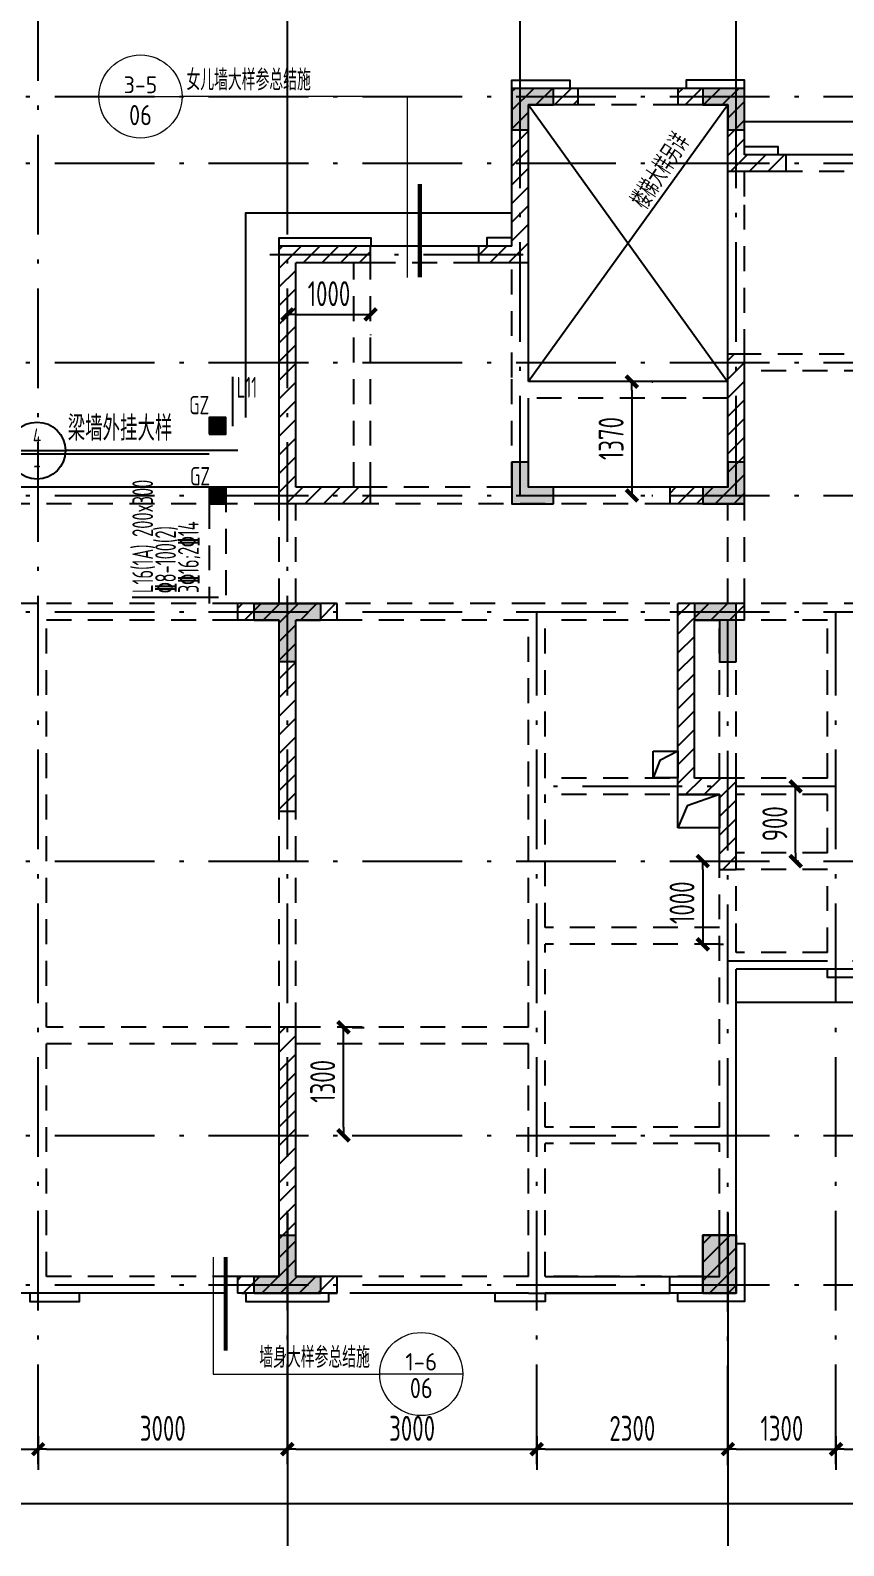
# Model space of a CAD drawing. Extents: x 580289 to 1106878, y -144605 to 78052.
# Drawn here: x 712625 to 722413, y -114162 to -95925 of the extents above; entities that cross this region are included whole.
import ezdxf
from ezdxf.enums import TextEntityAlignment as Align

# ---------------------------------------------------------------- set-up
doc = ezdxf.new("R2010")
doc.units = 0
doc.header["$LTSCALE"] = 100
doc.linetypes.add('2', pattern=[18.5, 12, -3, 0.5, -3])
doc.linetypes.add('3', pattern=[5, 3, -2])
doc.layers.get('0').update_dxf_attribs({"linetype": 'CONTINUOUS'})
doc.layers.get('Defpoints').update_dxf_attribs({"linetype": 'CONTINUOUS'})
for name, color, linetype in [('AXIS', 3, 'CONTINUOUS'), ('COLU', 7, 'CONTINUOUS'), ('DIM', 3, 'CONTINUOUS'), ('HATCH', 254, 'CONTINUOUS'), ('k开洞', 255, 'CONTINUOUS'), ('THIN', 7, 'CONTINUOUS'), ('xj', 6, 'CONTINUOUS'), ('垂直标注', 2, 'CONTINUOUS'), ('构造柱', 7, 'CONTINUOUS'), ('梁', 4, 'CONTINUOUS'), ('梁虚线', 134, '3'), ('水平标注', 2, 'CONTINUOUS'), ('网格', 253, '2'), ('零厚板', 7, 'CONTINUOUS')]:
    doc.layers.add(name, color=color, linetype=linetype)
doc.layers.add('DIM_IDEN', color=1, linetype='CONTINUOUS', lineweight=18)
doc.styles.add('_TCH_LABEL', font='tssdeng.shx', dxfattribs={"width": 0.7, "bigfont": 'tssdchn.shx'})
doc.styles.get("Standard").update_dxf_attribs({"font": 'tssdeng.shx', "width": 0.7, "bigfont": 'tssdchn.shx'})
doc.styles.add('TSSD_Dimension', font='Tssdeng.shx', dxfattribs={"width": 0.7, "bigfont": 'tssdchn.shx'})
doc.styles.add('TSSD_Label', font='Tssdeng.shx', dxfattribs={"width": 0.7, "bigfont": 'hztxt.shx'})
doc.styles.add('TSSD_Num', font='Tssdeng.shx', dxfattribs={"width": 0.7, "bigfont": 'hztxt.shx'})
doc.dimstyles.new('TSSD_100_100$0', dxfattribs={"dimtxt": 300, "dimasz": 100, "dimexe": 250, "dimexo": 250, "dimgap": 100, "dimtad": 1, "dimdec": 0, "dimzin": 0, "dimdsep": 46, "dimtxsty": 'TSSD_Dimension', "dimblk": '_TSDBK', "dimblk1": '_TSDBK', "dimblk2": '_TSDBK', "dimsah": 1, "dimcen": 0, "dimclrt": 7, "dimadec": 0, "dimazin": 0, "dimtfac": 1, "dimtdec": 0, "dimtix": 1, "dimtmove": 2, "dimatfit": 3, "dimldrblk": '_TSDBK', "dimfxl": 1, "dimtolj": 1, "dimtzin": 0, "dimarcsym": 0})
pattern_1 = [(45, (643439.41, 3472.82), (-112.2532, 112.2532), [])]

# ---------------------------------------------------------------- blocks, each defined once
blk = doc.blocks.new('_TSDBK')
blk.add_line((-1, 0), (0, 0))
at = {"const_width": 0.5}
blk.add_lwpolyline([(-0.7, -0.7), (0.7, 0.7)], dxfattribs=at)
blk = doc.blocks.new('*D1123')
at = {"layer": 'Defpoints', "color": 0}
for p in [(720682, -105924), (720682, -106924), (720717, -106924)]:
    blk.add_point(p, dxfattribs=at)
at = {"layer": 'DIM', "color": 0, "lineweight": -2}
for p, q in [((720932, -105924), (720967, -105924)), ((720717, -106024), (720717, -106824)), ((720932, -106924), (720967, -106924))]:
    blk.add_line(p, q, dxfattribs=at)
at = {"layer": 'DIM', "color": 0, "lineweight": -2, "xscale": 100, "yscale": 100, "zscale": 100}
for p, rotation in [((720717, -105924), 90), ((720717, -106924), 270)]:
    blk.add_blockref('_TSDBK', p, dxfattribs=dict(at, rotation=rotation))
at = {"layer": 'DIM', "color": 7, "insert": (720467, -106424), "char_height": 300, "attachment_point": 5, "rotation": 90, "style": 'TSSD_Dimension'}
blk.add_mtext('\\A1;1000', dxfattribs=at)
blk = doc.blocks.new('*D1124')
at = {"layer": 'Defpoints', "color": 0}
for p in [(721834, -105024), (721834, -105024), (721834, -105924)]:
    blk.add_point(p, dxfattribs=at)
at = {"layer": 'DIM', "color": 0, "lineweight": -2}
for p, q in [((721834, -105824), (721834, -105124)), ((722084, -105924), (722084, -105924))]:
    blk.add_line(p, q, dxfattribs=at)
at = {"layer": 'DIM', "color": 0, "lineweight": -2, "xscale": 100, "yscale": 100, "zscale": 100}
for p, rotation in [((721834, -105024), 90), ((721834, -105924), 270)]:
    blk.add_blockref('_TSDBK', p, dxfattribs=dict(at, rotation=rotation))
at = {"layer": 'DIM', "color": 7, "insert": (721584, -105474), "char_height": 300, "attachment_point": 5, "rotation": 90, "style": 'TSSD_Dimension'}
blk.add_mtext('\\A1;900', dxfattribs=at)
blk = doc.blocks.new('*D1125')
at = {"layer": 'Defpoints', "color": 0}
for p in [(716246, -107924), (716393, -107924), (716246, -109224)]:
    blk.add_point(p, dxfattribs=at)
at = {"layer": 'DIM', "color": 0, "lineweight": -2}
for p, q in [((716496, -107924), (716643, -107924)), ((716393, -109124), (716393, -108024)), ((716496, -109224), (716643, -109224))]:
    blk.add_line(p, q, dxfattribs=at)
at = {"layer": 'DIM', "color": 0, "lineweight": -2, "xscale": 100, "yscale": 100, "zscale": 100}
for p, rotation in [((716393, -107924), 90), ((716393, -109224), 270)]:
    blk.add_blockref('_TSDBK', p, dxfattribs=dict(at, rotation=rotation))
at = {"layer": 'DIM', "color": 7, "insert": (716143, -108574), "char_height": 300, "attachment_point": 5, "rotation": 90, "style": 'TSSD_Dimension'}
blk.add_mtext('\\A1;1300', dxfattribs=at)
blk = doc.blocks.new('*D1129')
at = {"layer": 'Defpoints', "color": 0}
for p in [(720682, -105924), (720682, -106924), (720717, -106924)]:
    blk.add_point(p, dxfattribs=at)
at = {"layer": 'DIM', "color": 0, "lineweight": -2}
for p, q in [((720932, -105924), (720967, -105924)), ((720717, -106024), (720717, -106824)), ((720932, -106924), (720967, -106924))]:
    blk.add_line(p, q, dxfattribs=at)
at = {"layer": 'DIM', "color": 0, "lineweight": -2, "xscale": 100, "yscale": 100, "zscale": 100}
for p, rotation in [((720717, -105924), 90), ((720717, -106924), 270)]:
    blk.add_blockref('_TSDBK', p, dxfattribs=dict(at, rotation=rotation))
at = {"layer": 'DIM', "color": 7, "insert": (720467, -106424), "char_height": 300, "attachment_point": 5, "rotation": 90, "style": 'TSSD_Dimension'}
blk.add_mtext('\\A1;1000', dxfattribs=at)
blk = doc.blocks.new('*D1130')
at = {"layer": 'Defpoints', "color": 0}
for p in [(721834, -105024), (721834, -105024), (721834, -105924)]:
    blk.add_point(p, dxfattribs=at)
at = {"layer": 'DIM', "color": 0, "lineweight": -2}
for p, q in [((721834, -105824), (721834, -105124)), ((722084, -105924), (722084, -105924))]:
    blk.add_line(p, q, dxfattribs=at)
at = {"layer": 'DIM', "color": 0, "lineweight": -2, "xscale": 100, "yscale": 100, "zscale": 100}
for p, rotation in [((721834, -105024), 90), ((721834, -105924), 270)]:
    blk.add_blockref('_TSDBK', p, dxfattribs=dict(at, rotation=rotation))
at = {"layer": 'DIM', "color": 7, "insert": (721584, -105474), "char_height": 300, "attachment_point": 5, "rotation": 90, "style": 'TSSD_Dimension'}
blk.add_mtext('\\A1;900', dxfattribs=at)
blk = doc.blocks.new('*D1131')
at = {"layer": 'Defpoints', "color": 0}
for p in [(716246, -107924), (716393, -107924), (716246, -109224)]:
    blk.add_point(p, dxfattribs=at)
at = {"layer": 'DIM', "color": 0, "lineweight": -2}
for p, q in [((716496, -107924), (716643, -107924)), ((716393, -109124), (716393, -108024)), ((716496, -109224), (716643, -109224))]:
    blk.add_line(p, q, dxfattribs=at)
at = {"layer": 'DIM', "color": 0, "lineweight": -2, "xscale": 100, "yscale": 100, "zscale": 100}
for p, rotation in [((716393, -107924), 90), ((716393, -109224), 270)]:
    blk.add_blockref('_TSDBK', p, dxfattribs=dict(at, rotation=rotation))
at = {"layer": 'DIM', "color": 7, "insert": (716143, -108574), "char_height": 300, "attachment_point": 5, "rotation": 90, "style": 'TSSD_Dimension'}
blk.add_mtext('\\A1;1300', dxfattribs=at)
blk = doc.blocks.new('*D1135')
at = {"layer": 'Defpoints', "color": 0}
for p in [(715719, -99334), (716719, -99334), (716719, -99345)]:
    blk.add_point(p, dxfattribs=at)
at = {"layer": 'DIM', "color": 0, "lineweight": -2}
for p, q in [((715819, -99345), (716619, -99345)), ((715719, -99584), (715719, -99595)), ((716719, -99584), (716719, -99595))]:
    blk.add_line(p, q, dxfattribs=at)
at = {"layer": 'DIM', "color": 0, "lineweight": -2, "xscale": 100, "yscale": 100, "zscale": 100, "rotation": 180}
blk.add_blockref('_TSDBK', (715719, -99345), dxfattribs=at)
at = {"layer": 'DIM', "color": 0, "lineweight": -2, "xscale": 100, "yscale": 100, "zscale": 100}
blk.add_blockref('_TSDBK', (716719, -99345), dxfattribs=at)
at = {"layer": 'DIM', "color": 7, "insert": (716219, -99095), "char_height": 300, "attachment_point": 5, "style": 'TSSD_Dimension'}
blk.add_mtext('\\A1;1000', dxfattribs=at)
blk = doc.blocks.new('*D1180')
at = {"layer": 'Defpoints', "color": 0}
for p in [(710919, -112593), (712719, -112593), (712719, -113000)]:
    blk.add_point(p, dxfattribs=at)
at = {"layer": 'DIM', "color": 0, "lineweight": -2}
for p, q in [((710919, -112843), (710919, -113250)), ((712719, -112843), (712719, -113250)), ((711019, -113000), (712619, -113000))]:
    blk.add_line(p, q, dxfattribs=at)
at = {"layer": 'DIM', "color": 0, "lineweight": -2, "xscale": 100, "yscale": 100, "zscale": 100, "rotation": 180}
blk.add_blockref('_TSDBK', (710919, -113000), dxfattribs=at)
at = {"layer": 'DIM', "color": 0, "lineweight": -2, "xscale": 100, "yscale": 100, "zscale": 100}
blk.add_blockref('_TSDBK', (712719, -113000), dxfattribs=at)
at = {"layer": 'DIM', "color": 7, "insert": (711819, -112750), "char_height": 300, "attachment_point": 5, "style": 'TSSD_Dimension'}
blk.add_mtext('\\A1;1800', dxfattribs=at)
blk = doc.blocks.new('*D1181')
at = {"layer": 'Defpoints', "color": 0}
for p in [(712719, -112593), (715719, -112593), (715719, -113000)]:
    blk.add_point(p, dxfattribs=at)
at = {"layer": 'DIM', "color": 0, "lineweight": -2}
for p, q in [((712719, -112843), (712719, -113250)), ((715719, -112843), (715719, -113250)), ((712819, -113000), (715619, -113000))]:
    blk.add_line(p, q, dxfattribs=at)
at = {"layer": 'DIM', "color": 0, "lineweight": -2, "xscale": 100, "yscale": 100, "zscale": 100, "rotation": 180}
blk.add_blockref('_TSDBK', (712719, -113000), dxfattribs=at)
at = {"layer": 'DIM', "color": 0, "lineweight": -2, "xscale": 100, "yscale": 100, "zscale": 100}
blk.add_blockref('_TSDBK', (715719, -113000), dxfattribs=at)
at = {"layer": 'DIM', "color": 7, "insert": (714219, -112750), "char_height": 300, "attachment_point": 5, "style": 'TSSD_Dimension'}
blk.add_mtext('\\A1;3000', dxfattribs=at)
blk = doc.blocks.new('*D1182')
at = {"layer": 'Defpoints', "color": 0}
for p in [(715719, -112593), (718719, -112593), (718719, -113000)]:
    blk.add_point(p, dxfattribs=at)
at = {"layer": 'DIM', "color": 0, "lineweight": -2}
for p, q in [((715719, -112843), (715719, -113250)), ((718719, -112843), (718719, -113250)), ((715819, -113000), (718619, -113000))]:
    blk.add_line(p, q, dxfattribs=at)
at = {"layer": 'DIM', "color": 0, "lineweight": -2, "xscale": 100, "yscale": 100, "zscale": 100, "rotation": 180}
blk.add_blockref('_TSDBK', (715719, -113000), dxfattribs=at)
at = {"layer": 'DIM', "color": 0, "lineweight": -2, "xscale": 100, "yscale": 100, "zscale": 100}
blk.add_blockref('_TSDBK', (718719, -113000), dxfattribs=at)
at = {"layer": 'DIM', "color": 7, "insert": (717219, -112750), "char_height": 300, "attachment_point": 5, "style": 'TSSD_Dimension'}
blk.add_mtext('\\A1;3000', dxfattribs=at)
blk = doc.blocks.new('*D1183')
at = {"layer": 'Defpoints', "color": 0}
for p in [(718719, -112593), (721019, -112593), (721019, -113000)]:
    blk.add_point(p, dxfattribs=at)
at = {"layer": 'DIM', "color": 0, "lineweight": -2}
for p, q in [((718719, -112843), (718719, -113250)), ((721019, -112843), (721019, -113250)), ((718819, -113000), (720919, -113000))]:
    blk.add_line(p, q, dxfattribs=at)
at = {"layer": 'DIM', "color": 0, "lineweight": -2, "xscale": 100, "yscale": 100, "zscale": 100, "rotation": 180}
blk.add_blockref('_TSDBK', (718719, -113000), dxfattribs=at)
at = {"layer": 'DIM', "color": 0, "lineweight": -2, "xscale": 100, "yscale": 100, "zscale": 100}
blk.add_blockref('_TSDBK', (721019, -113000), dxfattribs=at)
at = {"layer": 'DIM', "color": 7, "insert": (719869, -112750), "char_height": 300, "attachment_point": 5, "style": 'TSSD_Dimension'}
blk.add_mtext('\\A1;2300', dxfattribs=at)
blk = doc.blocks.new('*D1184')
at = {"layer": 'Defpoints', "color": 0}
for p in [(721019, -112593), (722319, -112593), (722319, -113000)]:
    blk.add_point(p, dxfattribs=at)
at = {"layer": 'DIM', "color": 0, "lineweight": -2}
for p, q in [((721019, -112843), (721019, -113250)), ((722319, -112843), (722319, -113250)), ((721119, -113000), (722219, -113000))]:
    blk.add_line(p, q, dxfattribs=at)
at = {"layer": 'DIM', "color": 0, "lineweight": -2, "xscale": 100, "yscale": 100, "zscale": 100, "rotation": 180}
blk.add_blockref('_TSDBK', (721019, -113000), dxfattribs=at)
at = {"layer": 'DIM', "color": 0, "lineweight": -2, "xscale": 100, "yscale": 100, "zscale": 100}
blk.add_blockref('_TSDBK', (722319, -113000), dxfattribs=at)
at = {"layer": 'DIM', "color": 7, "insert": (721669, -112750), "char_height": 300, "attachment_point": 5, "style": 'TSSD_Dimension'}
blk.add_mtext('\\A1;1300', dxfattribs=at)
blk = doc.blocks.new('*D1185')
at = {"layer": 'Defpoints', "color": 0}
for p in [(722319, -112593), (725319, -112593), (725319, -113000)]:
    blk.add_point(p, dxfattribs=at)
at = {"layer": 'DIM', "color": 0, "lineweight": -2}
for p, q in [((722319, -112843), (722319, -113250)), ((725319, -112843), (725319, -113250)), ((722419, -113000), (725219, -113000))]:
    blk.add_line(p, q, dxfattribs=at)
at = {"layer": 'DIM', "color": 0, "lineweight": -2, "xscale": 100, "yscale": 100, "zscale": 100, "rotation": 180}
blk.add_blockref('_TSDBK', (722319, -113000), dxfattribs=at)
at = {"layer": 'DIM', "color": 0, "lineweight": -2, "xscale": 100, "yscale": 100, "zscale": 100}
blk.add_blockref('_TSDBK', (725319, -113000), dxfattribs=at)
at = {"layer": 'DIM', "color": 7, "insert": (723819, -112750), "char_height": 300, "attachment_point": 5, "style": 'TSSD_Dimension'}
blk.add_mtext('\\A1;3000', dxfattribs=at)
blk = doc.blocks.new('*D1187')
at = {"layer": 'Defpoints', "color": 0}
for p in [(725919, -113380), (676719, -113499), (725919, -113655)]:
    blk.add_point(p, dxfattribs=at)
at = {"layer": 'DIM', "color": 0, "lineweight": -2}
for p, q in [((676719, -113749), (676719, -113905)), ((676819, -113655), (725819, -113655)), ((725919, -113630), (725919, -113905))]:
    blk.add_line(p, q, dxfattribs=at)
at = {"layer": 'DIM', "color": 0, "lineweight": -2, "xscale": 100, "yscale": 100, "zscale": 100, "rotation": 180}
blk.add_blockref('_TSDBK', (676719, -113655), dxfattribs=at)
at = {"layer": 'DIM', "color": 0, "lineweight": -2, "xscale": 100, "yscale": 100, "zscale": 100}
blk.add_blockref('_TSDBK', (725919, -113655), dxfattribs=at)
at = {"layer": 'DIM', "color": 7, "insert": (701319, -113405), "char_height": 300, "attachment_point": 5, "style": 'TSSD_Dimension'}
blk.add_mtext('\\A1;49200', dxfattribs=at)
blk = doc.blocks.new('*D1119')
at = {"layer": 'Defpoints', "color": 0}
for p in [(719855, -100154), (719855, -101523), (719864, -101523)]:
    blk.add_point(p, dxfattribs=at)
at = {"layer": 'DIM', "color": 0, "lineweight": -2}
for p, q in [((719864, -100254), (719864, -101423)), ((720105, -100154), (720114, -100154)), ((720105, -101523), (720114, -101523))]:
    blk.add_line(p, q, dxfattribs=at)
at = {"layer": 'DIM', "color": 0, "lineweight": -2, "xscale": 100, "yscale": 100, "zscale": 100}
for p, rotation in [((719864, -100154), 90), ((719864, -101523), 270)]:
    blk.add_blockref('_TSDBK', p, dxfattribs=dict(at, rotation=rotation))
at = {"layer": 'DIM', "color": 7, "insert": (719614, -100838), "char_height": 300, "attachment_point": 5, "rotation": 90, "style": 'TSSD_Dimension'}
blk.add_mtext('\\A1;1370', dxfattribs=at)
blk = doc.blocks.new('ts_idx')
at = {"color": 0, "linetype": 'ByBlock', "lineweight": -2}
blk.add_line((-0.5, 0), (0.5, 0), dxfattribs=at)
blk.add_circle((0, 0), 0.5, dxfattribs=at)
at = {"color": 0, "linetype": 'ByBlock', "lineweight": -2, "style": 'TSSD_Num', "width": 0.7}
for tag, p in [('1', (0, 0.25)), ('A', (0, -0.25))]:
    blk.add_attdef(tag, text='', height=0.286, dxfattribs=at).set_placement(p, align=Align.MIDDLE_CENTER)

msp = doc.modelspace()

# ---------------------------------------------------------------- hatches: boundary and pattern name
h = msp.add_hatch()
h.set_pattern_fill('ANSI31', color=256, scale=50, style=0)
h.set_pattern_definition([(45, (701418.67, -103565), (-112.2532, 112.2532), [])])
h.paths.add_polyline_path([(687018.7, -107923.6), (686818.7, -107923.6), (686818.7, -110923.6), (686318.7, -110923.6), (686318.7, -111123.6), (686818.7, -111123.6), (687518.7, -111123.6), (687518.7, -110923.6), (687018.7, -110923.6)])
h.paths.add_polyline_path([(696618.7, -107923.6), (696418.7, -107923.6), (696418.7, -110923.6), (695918.7, -110923.6), (695918.7, -111123.6), (696418.7, -111123.6), (697118.7, -111123.6), (697118.7, -110923.6), (696618.7, -110923.6)])
h.paths.add_polyline_path([(706018.7, -110923.6), (705518.7, -110923.6), (705518.7, -111123.6), (706218.7, -111123.6), (706718.7, -111123.6), (706718.7, -110923.6), (706218.7, -110923.6), (706218.7, -107923.6), (706018.7, -107923.6)])
h.paths.add_polyline_path([(715818.7, -107923.6), (715618.7, -107923.6), (715618.7, -110923.6), (715118.7, -110923.6), (715118.7, -111123.6), (715818.7, -111123.6), (716318.7, -111123.6), (716318.7, -110923.6), (715818.7, -110923.6)])
at = {"layer": 'COLU'}
h = msp.add_hatch(dxfattribs=at)
h.set_pattern_fill('ANSI31', color=256, scale=50, style=0)
h.set_pattern_definition(pattern_1)
h.paths.add_polyline_path([(720718.7, -111123.6), (720718.7, -110423.6), (721118.7, -110423.6), (721118.7, -111123.6)])
h.paths.add_polyline_path([(725218.7, -100023.6), (725218.7, -99573.6), (726018.7, -99573.6), (726018.7, -100023.6)])
h.paths.add_polyline_path([(721718.7, -97623.6), (721718.7, -97423.6), (721218.7, -97423.6), (721218.7, -96623.6), (720418.7, -96623.6), (720418.7, -96823.6), (721018.7, -96823.6), (721018.7, -97623.6)])
h.paths.add_polyline_path([(719218.7, -96823.6), (719218.7, -96623.6), (718418.7, -96623.6), (718418.7, -98523.6), (718018.7, -98523.6), (718018.7, -98723.6), (718618.7, -98723.6), (718618.7, -96823.6)])
h.paths.add_polyline_path([(725218.7, -98323.6), (725418.7, -98323.6), (725418.7, -97423.6), (723718.7, -97423.6), (723718.7, -97623.6), (725218.7, -97623.6)])
h.paths.add_polyline_path([(720918.7, -106023.6), (721118.7, -106023.6), (721118.7, -104923.6), (720618.7, -104923.6), (720618.7, -103023.6), (721218, -103023.6), (721218, -102823.6), (720418.7, -102823.6), (720418.7, -105123.6), (720918.7, -105123.6)])
h.paths.add_polyline_path([(725418.7, -106023.6), (725418.7, -103023.6), (726018.7, -103023.6), (726018.7, -102123.6), (725818.7, -102123.6), (725818.7, -102823.6), (725218.7, -102823.6), (725218.7, -105823.6), (724518.7, -105823.6), (724518.7, -106023.6)])
h.paths.add_polyline_path([(721218.7, -99823.6), (721018.7, -99823.6), (721018.7, -101423.6), (720318.7, -101423.6), (720318.7, -101623.6), (721218.7, -101623.6)])
h = msp.add_hatch(dxfattribs=at)
h.set_pattern_fill('ANSI31', color=256, scale=50, style=0)
h.set_pattern_definition(pattern_1)
h.paths.add_polyline_path([(715618.7, -105323.6), (715818.7, -105323.6), (715818.7, -103023.6), (716318.7, -103023.6), (716318.7, -102823.6), (715618.7, -102823.6), (715118.7, -102823.6), (715118.7, -103023.6), (715618.7, -103023.6)])
h.paths.add_polyline_path([(715818.7, -101423.6), (715818.7, -98723.6), (716718.7, -98723.6), (716718.7, -98523.6), (715618.7, -98523.6), (715618.7, -101623.6), (716718.7, -101623.6), (716718.7, -101423.6)])
edge = h.paths.add_edge_path()
edge.add_line((711518.7, -103023.6), (711518.7, -102823.6))
edge.add_line((711518.7, -102823.6), (710818.7, -102823.6))
edge.add_line((711518.7, -103023.6), (711018.7, -103023.6))
edge.add_line((710818.7, -105323.6), (711018.7, -105323.6))
edge.add_line((711018.7, -105323.6), (711018.7, -103023.6))
edge.add_line((710818.7, -105323.6), (710818.7, -103023.6))
edge.add_line((710818.7, -102823.6), (710318.7, -102823.6))
edge.add_line((710818.7, -103023.6), (710318.7, -103023.6))
at = {"layer": 'HATCH'}
h = msp.add_hatch(color=256, dxfattribs=at)
h.paths.add_polyline_path([(681418.7, -97123.6), (681418.7, -96623.6), (681918.7, -96623.6), (681918.7, -96823.6), (681618.7, -96823.6), (681618.7, -97123.6)])
h.paths.add_polyline_path([(681918.7, -111123.6), (681918.7, -110423.6), (681518.7, -110423.6), (681518.7, -111123.6)])
h.paths.add_polyline_path([(721218.7, -97123.6), (721218.7, -96623.6), (720718.7, -96623.6), (720718.7, -96823.6), (721018.7, -96823.6), (721018.7, -97123.6)])
h.paths.add_polyline_path([(721218.7, -101623.6), (721218.7, -101123.6), (721018.7, -101123.6), (721018.7, -101423.6), (720718.7, -101423.6), (720718.7, -101623.6)])
h.paths.add_polyline_path([(721118.7, -103523.6), (721118.7, -102823.6), (720618.7, -102823.6), (720618.7, -103023.6), (720918.7, -103023.6), (720918.7, -103523.6)])
h.paths.add_polyline_path([(720718.7, -110423.6), (720718.7, -111123.6), (721118.7, -111123.6), (721118.7, -110423.6)])
h.paths.add_polyline_path([(718618.7, -97123.6), (718618.7, -96823.6), (718918.7, -96823.6), (718918.7, -96623.6), (718418.7, -96623.6), (718418.7, -97123.6)])
h.paths.add_polyline_path([(718918.7, -101623.6), (718918.7, -101423.6), (718618.7, -101423.6), (718618.7, -101123.6), (718418.7, -101123.6), (718418.7, -101623.6)])
h.paths.add_polyline_path([(701718.7, -111123.6), (701718.7, -110923.6), (701418.7, -110923.6), (701418.7, -110623.6), (701218.7, -110623.6), (701218.7, -110923.6), (700918.7, -110923.6), (700918.7, -111123.6)])
h.paths.add_polyline_path([(684218.7, -97123.6), (684218.7, -96623.6), (683718.7, -96623.6), (683718.7, -96823.6), (684018.7, -96823.6), (684018.7, -97123.6)])
h.paths.add_polyline_path([(684218.7, -101623.6), (684218.7, -101123.6), (684018.7, -101123.6), (684018.7, -101423.6), (683718.7, -101423.6), (683718.7, -101623.6)])
h.paths.add_polyline_path([(681918.7, -101623.6), (681918.7, -101423.6), (681618.7, -101423.6), (681618.7, -101123.6), (681418.7, -101123.6), (681418.7, -101623.6)])
h.paths.add_polyline_path([(681718.7, -103523.6), (681718.7, -103023.6), (682018.7, -103023.6), (682018.7, -102823.6), (681518.7, -102823.6), (681518.7, -103523.6)])
h.paths.add_polyline_path([(681918.7, -111123.6), (681918.7, -110423.6), (681518.7, -110423.6), (681518.7, -111123.6)], flags=16)
h.paths.add_polyline_path([(681918.7, -111123.6), (681918.7, -110423.6), (681518.7, -110423.6), (681518.7, -111123.6)], flags=17)
h.paths.add_polyline_path([(715818.7, -103523.6), (715618.7, -103523.6), (715618.7, -103023.6), (715318.7, -103023.6), (715318.7, -102823.6), (715818.7, -102823.6), (716118.7, -102823.6), (716118.7, -103023.6), (715818.7, -103023.6)])
h.paths.add_polyline_path([(711018.7, -103523.6), (710818.7, -103523.6), (710818.7, -103023.6), (710518.7, -103023.6), (710518.7, -102823.6), (711018.7, -102823.6), (711318.7, -102823.6), (711318.7, -103023.6), (711018.7, -103023.6)])
h.paths.add_polyline_path([(691818.7, -103523.6), (691618.7, -103523.6), (691618.7, -103023.6), (691318.7, -103023.6), (691318.7, -102823.6), (691818.7, -102823.6), (692118.7, -102823.6), (692118.7, -103023.6), (691818.7, -103023.6)])
h.paths.add_polyline_path([(715318.7, -111123.6), (715318.7, -110923.6), (715618.7, -110923.6), (715618.7, -110423.6), (715818.7, -110423.6), (715818.7, -110923.6), (716118.7, -110923.6), (716118.7, -111123.6), (715618.7, -111123.6)])
h.paths.add_polyline_path([(710518.7, -111123.6), (710518.7, -110923.6), (710818.7, -110923.6), (710818.7, -110423.6), (711018.7, -110423.6), (711018.7, -110923.6), (711318.7, -110923.6), (711318.7, -111123.6), (710818.7, -111123.6)])
h.paths.add_polyline_path([(705718.7, -111123.6), (705718.7, -110923.6), (706018.7, -110923.6), (706018.7, -110423.6), (706218.7, -110423.6), (706218.7, -110923.6), (706518.7, -110923.6), (706518.7, -111123.6), (706018.7, -111123.6)])
h.paths.add_polyline_path([(696118.7, -111123.6), (696118.7, -110923.6), (696418.7, -110923.6), (696418.7, -110423.6), (696618.7, -110423.6), (696618.7, -110923.6), (696918.7, -110923.6), (696918.7, -111123.6), (696418.7, -111123.6)])
h.paths.add_polyline_path([(691318.7, -111123.6), (691318.7, -110923.6), (691618.7, -110923.6), (691618.7, -110423.6), (691818.7, -110423.6), (691818.7, -110923.6), (692118.7, -110923.6), (692118.7, -111123.6), (691618.7, -111123.6)])
h.paths.add_polyline_path([(704768.7, -99223.6), (704768.7, -101423.6), (704368.7, -101423.6), (704368.7, -101623.6), (704968.7, -101623.6), (704968.7, -101123.6), (704968.7, -99023.6), (704368.7, -99023.6), (704368.7, -99223.6)])
h.paths.add_polyline_path([(697868.7, -101123.6), (697868.7, -99523.6), (697868.7, -99223.6), (698268.7, -99223.6), (698268.7, -99023.6), (697668.7, -99023.6), (697668.7, -101123.6), (697668.7, -101623.6), (698268.7, -101623.6), (698268.7, -101423.6), (697868.7, -101423.6)])
h.paths.add_polyline_path([(686518.7, -111123.6), (686518.7, -110923.6), (686818.7, -110923.6), (686818.7, -110423.6), (687018.7, -110423.6), (687018.7, -110923.6), (687318.7, -110923.6), (687318.7, -111123.6), (686818.7, -111123.6)])
h.paths.add_polyline_path([(706218.7, -103523.6), (706018.7, -103523.6), (706018.7, -102823.6), (706518.7, -102823.6), (706518.7, -103023.6), (706218.7, -103023.6)])
h.paths.add_polyline_path([(687018.7, -103523.6), (686818.7, -103523.6), (686818.7, -103023.6), (686518.7, -103023.6), (686518.7, -102823.6), (687018.7, -102823.6), (687318.7, -102823.6), (687318.7, -103023.6), (687018.7, -103023.6)])
h.paths.add_polyline_path([(696618.7, -103523.6), (696418.7, -103523.6), (696418.7, -103023.6), (696118.7, -103023.6), (696118.7, -102823.6), (696618.7, -102823.6)])
edge = h.paths.add_edge_path(flags=17)
edge.add_line((704768.7, -101123.6), (704768.7, -101423.6))
for points in [[(714978.7, -100583.8), (714778.7, -100583.8), (714778.7, -100783.8), (714978.7, -100783.8)], [(714978.7, -101423.6), (714778.7, -101423.6), (714778.7, -101623.6), (714978.7, -101623.6)]]:
    msp.add_hatch(color=256, dxfattribs=at).paths.add_polyline_path(points)

# ---------------------------------------------------------------- linework, layer by layer
at = {"layer": 'AXIS'}
for p, q in [((715718.7, -97523.6), (715718.7, -93523.6)), ((718518.7, -97523.6), (718518.7, -93523.6)), ((721118.7, -97523.6), (721118.7, -93523.6)), ((715718.7, -110161.8), (715718.7, -114161.8)), ((721018.7, -110161.8), (721018.7, -114161.8))]:
    msp.add_line(p, q, dxfattribs=at)
at = {"layer": 'COLU'}
for points in [[(718418.7, -98523.6), (718418.7, -96623.6)], [(719218.7, -96623.6), (718418.7, -96623.6)], [(719218.7, -96823.6), (719218.7, -96623.6)], [(721218.7, -96623.6), (720418.7, -96623.6)], [(720418.7, -96623.6), (720418.7, -96823.6)], [(721218.7, -97423.6), (721218.7, -96623.6)], [(718618.7, -98723.6), (718618.7, -96823.6)], [(719218.7, -96823.6), (718618.7, -96823.6)], [(721018.7, -96823.6), (720418.7, -96823.6)], [(721018.7, -97623.6), (721018.7, -96823.6)], [(721718.7, -97423.6), (721218.7, -97423.6)], [(721718.7, -97623.6), (721718.7, -97423.6)], [(721718.7, -97623.6), (721018.7, -97623.6)], [(716718.7, -98523.6), (715618.7, -98523.6)], [(715618.7, -101623.6), (715618.7, -98523.6)], [(716718.7, -98723.6), (716718.7, -98523.6)], [(718418.7, -98523.6), (718018.7, -98523.6)], [(718018.7, -98523.6), (718018.7, -98723.6)], [(716718.7, -98723.6), (715818.7, -98723.6)], [(715818.7, -101423.6), (715818.7, -98723.6)], [(718618.7, -98723.6), (718018.7, -98723.6)], [(721018.7, -101423.6), (721018.7, -99823.6)], [(721218.7, -99823.6), (721018.7, -99823.6)], [(721218.7, -101623.6), (721218.7, -99823.6)], [(716718.7, -101423.6), (715818.7, -101423.6)], [(716718.7, -101623.6), (716718.7, -101423.6)], [(721018.7, -101423.6), (720318.7, -101423.6)], [(720318.7, -101423.6), (720318.7, -101623.6)], [(716718.7, -101623.6), (715618.7, -101623.6)], [(721218.7, -101623.6), (720318.7, -101623.6)], [(715618.7, -102823.6), (715118.7, -102823.6)], [(715118.7, -102823.6), (715118.7, -103023.6)], [(715318.7, -102823.6), (715818.7, -102823.6)], [(715318.7, -103023.6), (715318.7, -102823.6)], [(716318.7, -102823.6), (715618.7, -102823.6)], [(715818.7, -102823.6), (716118.7, -102823.6)], [(716118.7, -102823.6), (716118.7, -103023.6)], [(716318.7, -103023.6), (716318.7, -102823.6)], [(720418.7, -105123.6), (720418.7, -102823.6)], [(721218, -102823.6), (720418.7, -102823.6)], [(721218, -103023.6), (721218, -102823.6)], [(715618.7, -103023.6), (715118.7, -103023.6)], [(715318.7, -103023.6), (715618.7, -103023.6)], [(715618.7, -105323.6), (715618.7, -103023.6)], [(715618.7, -103523.6), (715618.7, -103023.6)], [(716318.7, -103023.6), (715818.7, -103023.6)], [(715818.7, -105323.6), (715818.7, -103023.6)], [(715818.7, -103023.6), (716118.7, -103023.6)], [(715818.7, -103523.6), (715818.7, -103023.6)], [(720618.7, -104923.6), (720618.7, -103023.6)], [(721218, -103023.6), (720618.7, -103023.6)], [(715818.7, -103523.6), (715618.7, -103523.6)], [(721118.7, -104923.6), (720618.7, -104923.6)], [(721118.7, -106023.6), (721118.7, -104923.6)], [(720918.7, -105123.6), (720418.7, -105123.6)], [(720918.7, -106023.6), (720918.7, -105123.6)], [(715618.7, -105323.6), (715818.7, -105323.6)], [(720918.7, -106023.6), (721118.7, -106023.6)], [(715618.7, -110923.6), (715618.7, -107923.6)], [(715818.7, -107923.6), (715618.7, -107923.6)], [(715818.7, -110923.6), (715818.7, -107923.6)], [(715618.7, -110923.6), (715618.7, -110423.6)], [(715618.7, -110423.6), (715818.7, -110423.6)], [(715818.7, -110923.6), (715818.7, -110423.6)], [(715618.7, -110923.6), (715118.7, -110923.6)], [(715118.7, -110923.6), (715118.7, -111123.6)], [(715318.7, -110923.6), (715618.7, -110923.6)], [(715318.7, -111123.6), (715318.7, -110923.6)], [(716318.7, -110923.6), (715818.7, -110923.6)], [(715818.7, -110923.6), (716118.7, -110923.6)], [(716118.7, -110923.6), (716118.7, -111123.6)], [(716318.7, -111123.6), (716318.7, -110923.6)], [(715818.7, -111123.6), (715118.7, -111123.6)], [(715318.7, -111123.6), (715618.7, -111123.6)], [(715618.7, -111123.6), (716118.7, -111123.6)], [(716318.7, -111123.6), (715818.7, -111123.6)]]:
    msp.add_lwpolyline(points, dxfattribs=at)
for points in [[(718618.7, -97123.6), (718618.7, -96823.6), (718918.7, -96823.6), (718918.7, -96623.6), (718418.7, -96623.6), (718418.7, -97123.6)], [(721218.7, -97123.6), (721218.7, -96623.6), (720718.7, -96623.6), (720718.7, -96823.6), (721018.7, -96823.6), (721018.7, -97123.6)], [(718918.7, -101623.6), (718918.7, -101423.6), (718618.7, -101423.6), (718618.7, -101123.6), (718418.7, -101123.6), (718418.7, -101623.6)], [(721218.7, -101623.6), (721218.7, -101123.6), (721018.7, -101123.6), (721018.7, -101423.6), (720718.7, -101423.6), (720718.7, -101623.6)], [(721118.7, -103523.6), (721118.7, -102823.6), (720618.7, -102823.6), (720618.7, -103023.6), (720918.7, -103023.6), (720918.7, -103523.6)], [(720718.7, -111123.6), (720718.7, -110423.6), (721118.7, -110423.6), (721118.7, -111123.6)], [(720718.7, -110423.6), (720718.7, -111123.6), (721118.7, -111123.6), (721118.7, -110423.6)]]:
    msp.add_lwpolyline(points, close=True, dxfattribs=at)
at = {"layer": 'DIM_IDEN', "color": 3}
for p, q in [((713451, -96722.3), (714451, -96722.3)), ((717162.6, -96722.3), (714451, -96722.3)), ((717162.6, -98899.7), (717162.6, -96722.3)), ((714825.8, -110688.6), (714825.7, -112095.7)), ((714825.7, -112095.7), (716829.3, -112095.7)), ((717829.3, -112095.7), (716829.3, -112095.7))]:
    msp.add_line(p, q, dxfattribs=at)
at = {"layer": 'DIM_IDEN', "color": 3, "const_width": 50}
for points in [[(717312.6, -98899.7), (717312.6, -97774.4)], [(714975.8, -110688.6), (714975.7, -111813.8)]]:
    msp.add_lwpolyline(points, dxfattribs=at)
at = {"layer": 'DIM_IDEN', "color": 3}
for centre in [(713951, -96722.3), (717329.3, -112095.7)]:
    msp.add_circle(centre, 500, dxfattribs=at)
at = {"layer": 'THIN'}
msp.add_line((715122.3, -100983.1), (713048.5, -100983.1), dxfattribs=at)
at = {"layer": 'xj'}
for p, q in [((721218.7, -97023.6), (726418.7, -97023.6)), ((722218.7, -107623.6), (721118.7, -107623.6)), ((725818.7, -107623.6), (722218.7, -107623.6)), ((718818.7, -110923.6), (720318.7, -110923.6)), ((718818.7, -111123.6), (720318.7, -111123.6))]:
    msp.add_line(p, q, dxfattribs=at)
for points in [[(718418.7, -96623.6), (718418.7, -96523.6), (719118.7, -96523.6), (719118.7, -96623.6)], [(721218.7, -96623.6), (721218.7, -96523.6), (720518.7, -96523.6), (720518.7, -96623.6)], [(721218.7, -97423.6), (721218.7, -97323.6), (721620.8, -97323.6), (721620.8, -97423.6)], [(715218.7, -100583.7), (715218.7, -98123.6), (718418.7, -98123.6)], [(715618.7, -98523.6), (715618.7, -98423.6), (716720.8, -98423.6), (716720.8, -98523.6)], [(718418.7, -98523.6), (718418.7, -98423.6), (718116.5, -98423.6), (718116.5, -98523.6)], [(704968.7, -101023.6), (714778.7, -101023.6)], [(720418.7, -104602.2), (720198.1, -104713.6), (720118.7, -104922.2)], [(720918.7, -105122.2), (720530.3, -105257.4), (720418.7, -105522.2)], [(722618.7, -107223.6), (722618.7, -107323.6), (722218.7, -107323.6), (722218.7, -107223.6)], [(712618.7, -111123.6), (712618.7, -111223.6), (713218.7, -111223.6), (713218.7, -111223.6), (713218.7, -111123.6)], [(715168.7, -111123.6), (715218.7, -111123.6), (715218.7, -111223.6), (716218.7, -111223.6), (716218.7, -111123.6), (716318.7, -111123.6)], [(718818.7, -111123.6), (718818.7, -111223.6), (718218.7, -111223.6), (718218.7, -111223.6), (718218.7, -111123.6)]]:
    msp.add_lwpolyline(points, dxfattribs=at)
for points in [[(720118.7, -104602.2), (720418.7, -104602.2), (720418.7, -104922.2), (720118.7, -104922.2)], [(720418.7, -105522.2), (720418.7, -105122.2), (720918.7, -105122.2), (720918.7, -105522.2)], [(720918.7, -110423.6), (721118.7, -110423.6), (721118.7, -110523.6), (721218.7, -110523.6), (721218.7, -111223.6), (720418.7, -111223.6), (720418.7, -111123.6), (720318.7, -111123.6), (720318.7, -110923.6), (720918.7, -110923.6)]]:
    msp.add_lwpolyline(points, close=True, dxfattribs=at)
at = {"layer": '垂直标注'}
msp.add_line((713852.4, -102747.7), (714889.6, -102747.7), dxfattribs=at)
at = {"layer": '构造柱'}
for points in [[(714778.7, -100783.8), (714978.7, -100783.8), (714978.7, -100583.8), (714778.7, -100583.8)], [(714778.7, -101623.6), (714978.7, -101623.6), (714978.7, -101423.6), (714778.7, -101423.6)]]:
    msp.add_lwpolyline(points, close=True, dxfattribs=at)
at = {"layer": '梁'}
for p, q in [((720418.7, -96623.6), (719218.7, -96623.6)), ((723718.7, -97423.6), (721718.7, -97423.6)), ((721018.7, -99823.6), (721018.7, -97923.6)), ((718018.7, -98523.6), (716518.7, -98523.6)), ((718618.7, -100153.6), (718618.7, -98723.6)), ((721018.7, -100153.6), (718618.7, -100153.6)), ((718618.7, -101423.6), (718618.7, -100353.6)), ((715618.7, -101423.6), (710918.7, -101423.6)), ((720318.7, -101423.6), (718618.7, -101423.6)), ((721118.7, -107023.6), (721118.7, -106673.6)), ((721118.7, -110423.6), (721118.7, -107223.6)), ((722318.7, -107223.6), (721118.7, -107223.6)), ((725418.7, -107223.6), (722318.7, -107223.6)), ((714968.7, -111123.6), (711418.7, -111123.6)), ((718618.7, -111123.6), (716468.7, -111123.6)), ((718618.7, -111123.6), (718818.7, -111123.6)), ((720718.7, -111123.6), (718818.7, -111123.6))]:
    msp.add_line(p, q, dxfattribs=at)
at = {"layer": '梁虚线'}
for p, q in [((720418.7, -96823.6), (719218.7, -96823.6)), ((721018.7, -97923.6), (721018.7, -97623.6)), ((721218.7, -97923.6), (721218.7, -97623.6)), ((722918.7, -97623.6), (721718.7, -97623.6)), ((721218.7, -99823.6), (721218.7, -97923.6)), ((716518.7, -101423.6), (716518.7, -98723.6)), ((718018.7, -98723.6), (716518.7, -98723.6)), ((716718.7, -101423.6), (716718.7, -98723.6)), ((718418.7, -100103.6), (718418.7, -98723.6)), ((722918.7, -99823.6), (721218.7, -99823.6)), ((718418.7, -101423.6), (718418.7, -100103.6)), ((725218.7, -100023.6), (721218.7, -100023.6)), ((721018.7, -100353.6), (718618.7, -100353.6)), ((714978.7, -101423.7), (714978.7, -102823.6)), ((718418.7, -101423.6), (716718.7, -101423.6)), ((715618.7, -101623.6), (711018.7, -101623.6)), ((714778.7, -101623.6), (714778.7, -102823.6)), ((715618.7, -102823.6), (715618.7, -101623.6)), ((715818.7, -102823.6), (715818.7, -101623.6)), ((720318.7, -101623.6), (716718.7, -101623.6)), ((721018, -102823.6), (721018.6, -101623.6)), ((721218, -102823.6), (721218.6, -101623.6)), ((712718.7, -102823.6), (711518.7, -102823.6)), ((715118.7, -102823.6), (712718.7, -102823.6)), ((718718.7, -102823.6), (716318.7, -102823.6)), ((720318.7, -102823.6), (718718.7, -102823.6)), ((725218.7, -102823.6), (721218, -102823.6)), ((712818.7, -107923.6), (712818.7, -103023.6)), ((715118.7, -103023.6), (712818.7, -103023.6)), ((718618.7, -103023.6), (716318.7, -103023.6)), ((718618.7, -105023.6), (718618.7, -103023.6)), ((720318.7, -103023.6), (718818.7, -103023.6)), ((718818.7, -104923.6), (718818.7, -103023.6)), ((720918.7, -104923.6), (720918.7, -103023.6)), ((721118.7, -104923.6), (721118.7, -103023.6)), ((722218.7, -103023.6), (721218, -103023.6)), ((722218.7, -104923.6), (722218.7, -103023.6)), ((718618.7, -107923.6), (718618.7, -105023.6)), ((720318.7, -104923.6), (718818.7, -104923.6)), ((722218.7, -104923.6), (721118.7, -104923.6)), ((720318.7, -105123.6), (718818.7, -105123.6)), ((718818.7, -106723.6), (718818.7, -105123.6)), ((722218.7, -105123.6), (721118.7, -105123.6)), ((722218.7, -105823.6), (722218.7, -105123.6)), ((715618.7, -107923.6), (715618.7, -105323.6)), ((715818.7, -107923.6), (715818.7, -105323.6)), ((722218.7, -105823.6), (721118.7, -105823.6)), ((720918.7, -107123.6), (720918.7, -106023.6)), ((721118.7, -106523.6), (721118.7, -106023.6)), ((722218.7, -106023.6), (721118.7, -106023.6)), ((722218.7, -106523.6), (722218.7, -106023.6)), ((721118.7, -107023.6), (721118.7, -106523.6)), ((722218.7, -107023.6), (722218.7, -106523.6)), ((720918.7, -106723.6), (718818.7, -106723.6)), ((720918.7, -106923.6), (718818.7, -106923.6)), ((718818.7, -108023.6), (718818.7, -106923.6)), ((722218.7, -107023.6), (721118.7, -107023.6)), ((720918.7, -109123.6), (720918.7, -107123.6)), ((715518.7, -107923.6), (712818.7, -107923.6)), ((718618.7, -107923.6), (715818.7, -107923.6)), ((712818.7, -110923.6), (712818.7, -108123.6)), ((715618.7, -108123.6), (712818.7, -108123.6)), ((718618.7, -108123.6), (715818.7, -108123.6)), ((718618.7, -110923.6), (718618.7, -108123.6)), ((718818.7, -109123.6), (718818.7, -108023.6)), ((720918.7, -109123.6), (718818.7, -109123.6)), ((720918.7, -109323.6), (718818.7, -109323.6)), ((718818.7, -110923.6), (718818.7, -109323.6)), ((720918.7, -110423.6), (720918.7, -109323.6)), ((715118.7, -110923.6), (712818.7, -110923.6)), ((718618.7, -110923.6), (716318.7, -110923.6)), ((720718.7, -110923.6), (718818.7, -110923.6))]:
    msp.add_line(p, q, dxfattribs=at)
at = {"layer": '水平标注'}
msp.add_line((715058.3, -100095.7), (715058.3, -100690.4), dxfattribs=at)
at = {"layer": '网格'}
for p, q in [((712718.7, -113181.6), (712718.7, -93701.8)), ((715718.7, -113181.6), (715718.7, -94529.1)), ((718518.7, -101523.6), (718518.7, -94529.1)), ((721118.7, -101523.6), (721118.7, -94529.1)), ((675921, -96723.6), (726716.3, -96723.6)), ((675921, -97523.6), (726716.3, -97523.6)), ((715505.5, -98623.6), (718618.7, -98623.6)), ((675921, -99923.6), (726716.3, -99923.6)), ((675921, -101522.2), (726716.3, -101523.6)), ((675921, -102923.6), (726716.3, -102923.6)), ((718718.7, -113181.6), (718718.7, -102923.6)), ((721018.7, -113194.5), (721018.7, -103023.6)), ((722318.7, -113181.6), (722318.7, -102923.6)), ((722318.7, -105023.6), (718618.7, -105023.6)), ((675921, -105923.6), (726716.3, -105923.6)), ((721018.7, -107122.2), (727016.3, -107122.2)), ((675921, -109223.6), (726716.3, -109223.6)), ((675921, -111023.6), (726716.3, -111023.6))]:
    msp.add_line(p, q, dxfattribs=at)
at = {"layer": '零厚板'}
for p, q in [((721018.7, -96823.6), (718618.7, -100153.6)), ((718618.7, -96823.6), (721013.7, -100153.6))]:
    msp.add_line(p, q, dxfattribs=at)

# ---------------------------------------------------------------- block references
at = {"layer": 'THIN'}
ref = msp.add_blockref('ts_idx', (712705.5, -100983.1), dxfattribs=dict(at, xscale=686, yscale=686, zscale=685.9999999999999))
ref.add_attrib('1', '4', dxfattribs={"height": 196, "style": 'TSSD_Num', "width": 0.7}).set_placement((712705.5, -100811.6), align=Align.MIDDLE_CENTER)
ref.add_attrib('-', '-', dxfattribs={"height": 196, "style": 'TSSD_Num', "width": 0.7}).set_placement((712705.5, -101154.6), align=Align.MIDDLE_CENTER)

# ---------------------------------------------------------------- texts
at = {"layer": 'DIM_IDEN', "color": 7, "style": '_TCH_LABEL', "width": 0.7}
msp.add_text('女儿墙大样参总结施', height=250, rotation=0, dxfattribs=at).set_placement((714504, -96647.3))
at = {"layer": 'DIM_IDEN', "color": 7, "style": '_TCH_LABEL', "width": 0.866667}
msp.add_text('3-5', height=201.8, rotation=0, dxfattribs=at).set_placement((713749.2, -96681.9), (714152.8, -96681.9), align=Align.FIT)
at = {"layer": 'DIM_IDEN', "color": 7, "style": '_TCH_LABEL'}
for s, height, width, p, p2 in [('06', 242.45, 0.892929, (713812.9, -97067), (714087.6, -97067)), ('1-6', 209.51, 0.80791, (717137.2, -112053.8), (717521.3, -112053.8)), ('06', 242.45, 0.892929, (717191.9, -112386.7), (717466.7, -112386.7))]:
    msp.add_text(s, height=height, dxfattribs=dict(at, width=width)).set_placement(p, p2, align=Align.FIT)
at = {"layer": 'DIM_IDEN', "color": 7, "style": '_TCH_LABEL', "width": 0.7}
msp.add_text('墙身大样参总结施', height=250, dxfattribs=at).set_placement((715380.5, -112020.7))
at = {"layer": 'k开洞', "width": 0.7}
msp.add_text('楼梯大样另详', height=250, rotation=57.11149, dxfattribs=at).set_placement((720039.7, -98101.4))
at = {"layer": 'THIN', "style": 'TSSD_Label', "width": 0.7}
msp.add_text('梁墙外挂大样', height=300, dxfattribs=at).set_placement((714334.7, -100954.8), align=Align.BOTTOM_RIGHT)
at = {"layer": '垂直标注', "width": 0.6}
for s, p in [('L16(1A) 200x300', (714102.4, -102697.7)), ('\x848-100(2)', (714377.4, -102697.7)), ('3%%13216;2%%13214', (714652.4, -102697.7))]:
    msp.add_text(s, height=250, rotation=90, dxfattribs=at).set_placement(p)
at = {"layer": '构造柱', "width": 0.7}
for p in [(714537, -100545.9), (714547.3, -101401.9)]:
    msp.add_text('GZ', height=220, dxfattribs=at).set_placement(p)
at = {"layer": '水平标注', "width": 0.6}
msp.add_text('L11', height=250, dxfattribs=at).set_placement((715108.3, -100345.7))

# ---------------------------------------------------------------- dimensions: what is measured, and where the dimension line sits
at = {"layer": 'DIM'}
for base, p1, p2, picture, middle in [((716718.7, -99345.3), (715718.7, -99333.8), (716718.7, -99333.8), '*D1135', (716218.7, -99095.3)), ((712718.7, -113000.4), (710918.7, -112592.6), (712718.7, -112592.6), '*D1180', (711818.7, -112750.4)), ((715718.7, -113000.4), (712718.7, -112592.6), (715718.7, -112592.6), '*D1181', (714218.7, -112750.4)), ((718718.7, -113000.4), (715718.7, -112592.6), (718718.7, -112592.6), '*D1182', (717218.7, -112750.4)), ((721018.7, -113000.4), (718718.7, -112592.6), (721018.7, -112592.6), '*D1183', (719868.7, -112750.4)), ((722318.7, -113000.4), (721018.7, -112592.6), (722318.7, -112592.6), '*D1184', (721668.7, -112750.4)), ((725318.7, -113000.4), (722318.7, -112592.6), (725318.7, -112592.6), '*D1185', (723818.7, -112750.4)), ((725918.7, -113654.7), (676718.7, -113499.1), (725918.7, -113379.8), '*D1187', (701318.7, -113404.7))]:
    dim = msp.add_linear_dim(base=base, p1=p1, p2=p2, dimstyle='TSSD_100_100$0', dxfattribs=at)
    dim.commit()
    dim.dimension.update_dxf_attribs({"geometry": picture, "text_midpoint": middle})
for base, p1, p2, picture, middle in [((719864.4, -101523.4), (719855, -100153.6), (719854.9, -101523.4), '*D1119', (719614.4, -100838.5)), ((721834.3, -105023.6), (721834.3, -105923.6), (721834.3, -105023.6), '*D1124', (721584.3, -105473.6)), ((721834.3, -105023.6), (721834.3, -105923.6), (721834.3, -105023.6), '*D1130', (721584.3, -105473.6)), ((720717.5, -106923.6), (720681.8, -105923.6), (720681.8, -106923.6), '*D1123', (720467.5, -106423.6)), ((720717.5, -106923.6), (720681.8, -105923.6), (720681.8, -106923.6), '*D1129', (720467.5, -106423.6)), ((716392.8, -107923.6), (716245.8, -109223.6), (716245.8, -107923.6), '*D1125', (716142.8, -108573.6)), ((716392.8, -107923.6), (716245.8, -109223.6), (716245.8, -107923.6), '*D1131', (716142.8, -108573.6))]:
    dim = msp.add_linear_dim(base=base, p1=p1, p2=p2, angle=90, dimstyle='TSSD_100_100$0', dxfattribs=at)
    dim.commit()
    dim.dimension.update_dxf_attribs({"geometry": picture, "text_midpoint": middle})

doc.saveas('drawing.dxf')
